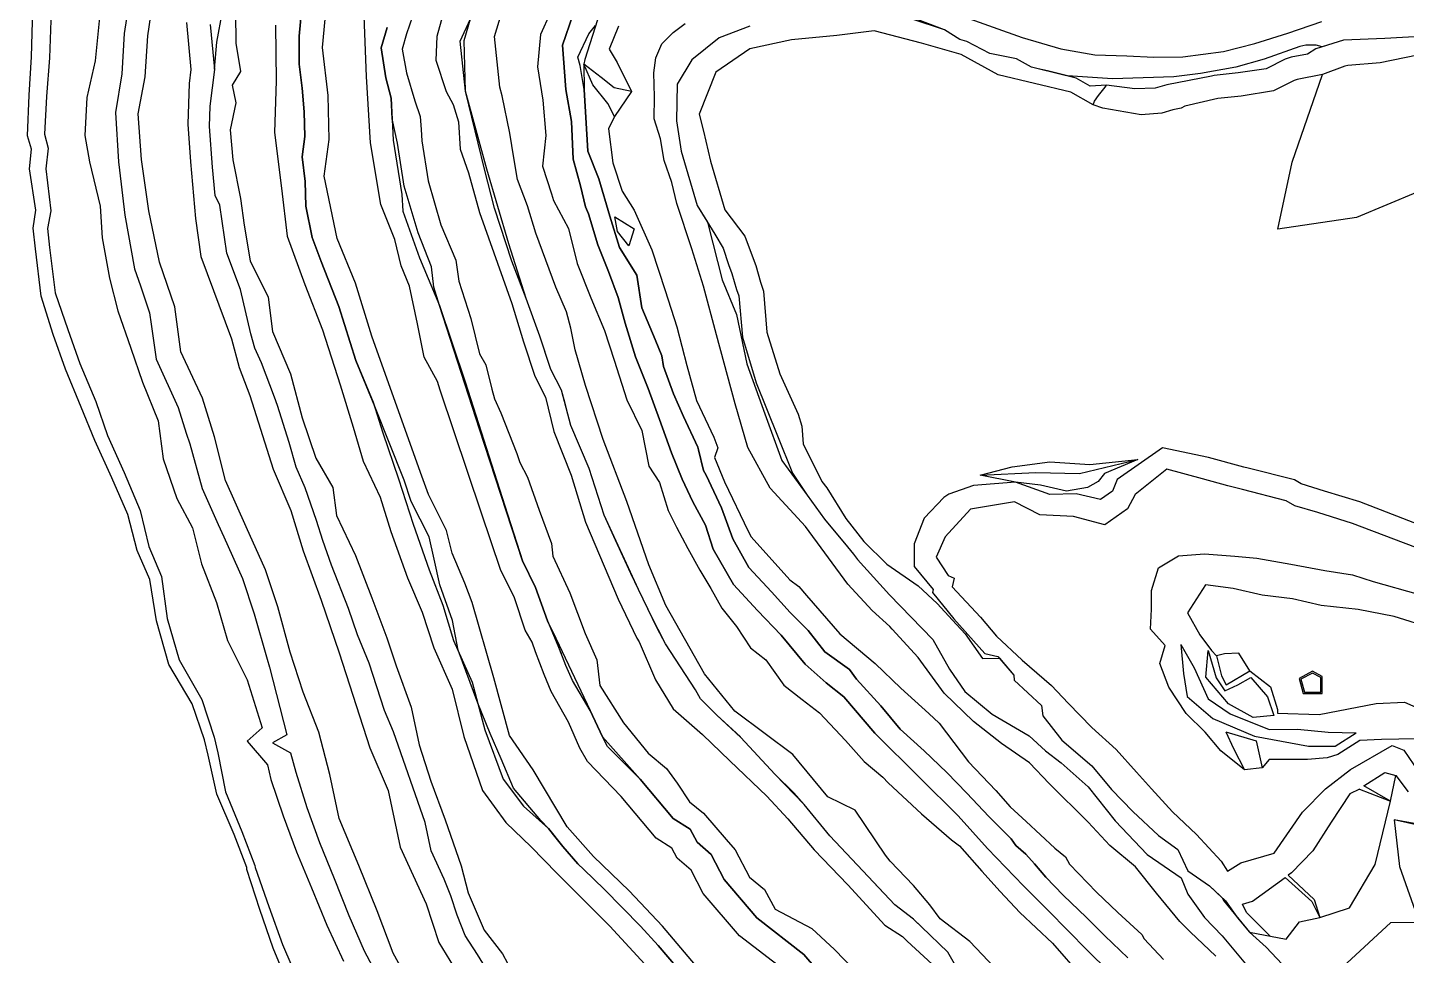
# Model space of a CAD drawing. Extents: x 102606 to 105048, y 81391 to 83586.
# Drawn here: x 102645 to 102993.6, y 83143.4 to 83378 of the extents above; entities that cross this region are included whole.
import ezdxf

# ---------------------------------------------------------------- set-up
doc = ezdxf.new("R2010")
doc.units = 0

msp = doc.modelspace()

# ---------------------------------------------------------------- linework, layer by layer
at = {"layer": 'BLG$380$FAKT', "color": 6}
for points in [[(102996.075525, 83198.117197, 0), (102987.345576, 83197.982337, 0), (102981.816912, 83197.75055, 0), (102976.253243, 83194.134673, 0), (102973.584, 83193.36, 0), (102968.579, 83192.896, 0), (102958.939, 83192.92, 0), (102957.14, 83190.817, 0), (102952.661, 83190.264, 0), (102946.691, 83195.099, 0), (102942.718, 83199.852, 0), (102937.982, 83204.555, 0), (102933.596, 83211.236, 0), (102931.262, 83217.194, 0), (102932.649, 83221.772, 0), (102928.898, 83225.891, 0), (102929.184, 83230.944, 0), (102929.174, 83235.618, 0), (102930.951, 83241.399, 0), (102935.984, 83244.433, 0), (102942.554, 83244.933, 0), (102950.217, 83244.353, 0), (102955.851, 83243.811, 0), (102964.418, 83242.281, 0), (102972.992, 83240.747, 0), (102979.98, 83239.6, 0), (102985.231, 83237.973, 0), (102996.571, 83234.76, 0)], [(103000.198361, 83226.03686, 0), (102990.493275, 83229.104606, 0), (102981.433575, 83230.872871, 0), (102972.0966, 83231.858862, 0), (102964.802184, 83233.573784, 0), (102957.186467, 83234.450337, 0), (102949.806755, 83236.123398, 0), (102942.836093, 83237.107504, 0), (102938.256457, 83230.02327, 0), (102941.442004, 83224.465578, 0), (102944.343752, 83220.496787, 0), (102945.652952, 83219.128229, 0), (102946.843533, 83214.032679, 0), (102948.056162, 83211.826814, 0), (102954.022, 83215.305, 0), (102959.295, 83211.307, 0), (102961.047, 83205.599, 0), (102961.02087, 83204.599341, 0), (102971.573842, 83204.323493, 0), (102985.953465, 83207.104321, 0), (102993.111111, 83207.389593, 0), (102998.837284, 83204.903426, 0)], [(102936.577142, 83222.021071, 0), (102937.264658, 83214.665432, 0), (102938.225927, 83208.874215, 0), (102944.712579, 83203.298718, 0), (102955.230611, 83198.817166, 0), (102968.837786, 83196.271275, 0), (102975.634487, 83196.251126, 0), (102980.931992, 83199.66029, 0)], [(102936.577142, 83222.021071, 0), (102939.933281, 83216.088499, 0), (102943.498475, 83208.246283, 0), (102949.057637, 83204.461907, 0), (102958.967661, 83200.48691, 0), (102966.08753, 83200.548706, 0), (102973.846881, 83199.806041, 0), (102980.931992, 83199.66029, 0)], [(102960.098, 83203.998, 0), (102954.905, 83203.55, 0), (102948.666, 83206.952, 0), (102942.927, 83213.774, 0), (102943.524, 83220.507, 0)], [(102943.524, 83220.507, 0), (102945.498, 83213.561, 0), (102947.701349, 83210.307678, 0), (102951, 83211.755, 0), (102954.281, 83213.619, 0), (102958.534, 83208.728, 0), (102960.098, 83203.998, 0)], [(102954.022, 83215.305, 0), (102951.279, 83219.847, 0), (102947.653, 83219.679, 0), (102945.652952, 83219.128229, 0)], [(102969.893353, 83215.215022, 0), (102966.491887, 83213.4162, 0), (102967.515783, 83209.578519, 0), (102972.36668, 83209.578519, 0), (102972.36668, 83213.928182, 0), (102969.893353, 83215.215022, 0)], [(102969.894867, 83214.763333, 0), (102966.960486, 83213.211523, 0), (102967.823054, 83209.978519, 0), (102971.96668, 83209.978519, 0), (102971.96668, 83213.685395, 0), (102969.894867, 83214.763333, 0)], [(102947.964, 83199.877, 0), (102949.877, 83195.662, 0), (102952.661, 83190.264, 0)], [(102947.964, 83199.877, 0), (102955.648686, 83197.612107, 0), (102957.14, 83190.817, 0)]]:
    msp.add_polyline3d(points, dxfattribs=at)
at = {"layer": 'BLG$390$FAKT', "color": 32}
for points in [[(102999.471092, 83251.283458, 0), (102981.862839, 83258.050524, 0), (102972.877283, 83260.800519, 0), (102967.049691, 83262.657182, 0), (102965.304979, 83263.608316, 0), (102953.579235, 83266.584521, 0), (102952.522348, 83266.822968, 0), (102943.598652, 83269.283338, 0), (102931.94513, 83271.737318, 0), (102920.516098, 83263.730899, 0), (102919.301022, 83260.790849, 0), (102916.303963, 83258.643021, 0), (102910.098409, 83260.126212, 0), (102903.443836, 83259.961544, 0), (102894.759544, 83263.045457, 0), (102884.2, 83262.244, 0), (102877.955, 83260.007, 0), (102876.682781, 83259.213805, 0), (102871.722403, 83253.923037, 0), (102869.180813, 83247.430041, 0), (102869.180813, 83241.713106, 0), (102873.965078, 83235.883661, 0), (102873.811376, 83235.17594, 0), (102879.195355, 83228.529218, 0), (102887.079284, 83219.739577, 0), (102890.356153, 83218.952964, 0), (102894.400416, 83214.223932, 0), (102894.470811, 83212.994735, 0), (102901.392092, 83206.549008, 0), (102901.744, 83203.919, 0), (102906.499, 83197.778, 0), (102914.08, 83191.315, 0), (102919.072, 83185.356, 0), (102924.427, 83179.772, 0), (102930.954, 83173.707, 0), (102935.837, 83170.109, 0), (102938.333, 83164.734, 0), (102943.853, 83160.949, 0), (102947.897, 83157.159, 0), (102950.963244, 83152.879427, 0), (102953.95, 83149.215, 0), (102963.229, 83147.492, 0), (102966.59, 83151.817, 0), (102971.742, 83152.944, 0), (102979.236522, 83155.38738, 0), (102985.69182, 83166.388195, 0), (102989.603705, 83182.373353, 0), (102990.923635, 83188.845334, 0), (102994.029747, 83184.761947, 0)], [(102998.416356, 83245.623348, 0), (102979.976768, 83252.602101, 0), (102971.20341, 83255.36135, 0), (102965.405168, 83257.106683, 0), (102963.19779, 83258.332598, 0), (102952.2113, 83261.173539, 0), (102948.47862, 83262.09568, 0), (102942.107433, 83263.904028, 0), (102933.073875, 83266.348671, 0), (102925.069599, 83259.91223, 0), (102923.111258, 83256.345831, 0), (102917.350321, 83252.303831, 0), (102909.436209, 83254.407887, 0), (102900.988643, 83254.756373, 0), (102894.586602, 83258.072968, 0), (102883.40434, 83256.199371, 0), (102876.99662, 83249.219533, 0), (102874.7253, 83244.077652, 0), (102877.783043, 83239.442313, 0), (102879.332675, 83238.773725, 0), (102878.78, 83236.577, 0), (102885.962, 83228.917, 0), (102889.989, 83224.069, 0), (102896.507, 83218.074, 0), (102903.915, 83211.666, 0), (102908.098, 83207.192, 0), (102914.126, 83201.016, 0), (102920.212, 83195.426, 0), (102925.429, 83189.744, 0), (102929.15, 83185.464, 0), (102934.523, 83179.658, 0), (102940.54, 83173.908, 0), (102946.788, 83167.227, 0), (102948.384626, 83164.68716, 0), (102951.767248, 83166.813586, 0), (102960.233973, 83169.185436, 0), (102967.363707, 83179.553136, 0), (102973.204527, 83185.486848, 0), (102979.460631, 83190.380283, 0), (102990.017148, 83196.430444, 0), (102992.98608, 83195.275445, 0), (102998.012072, 83187.84913, 0)], [(102989.603705, 83182.373353, 0), (102982.901678, 83186.243138, 0), (102988.197713, 83189.620605, 0), (102990.923635, 83188.845334, 0)], [(102981.775831, 83185.441687, 0), (102979.346, 83184.192, 0), (102974.635, 83177.032, 0), (102970.011, 83169.837, 0), (102964.569, 83164.233, 0), (102963.746555, 83163.6369, 0), (102970.3, 83157.475, 0), (102971.742, 83152.944, 0)], [(102981.775831, 83185.441687, 0), (102989.603705, 83182.373353, 0)], [(103007.954212, 83170.753745, 0), (103001.394584, 83175.186538, 0), (102990.526, 83177.665, 0)], [(103001.537752, 83175.636525, 0), (102990.526, 83177.665, 0), (102991.915, 83165.812, 0), (102996.827, 83151.794, 0)], [(102952.219143, 83156.286873, 0), (102954.682, 83157.067, 0), (102962.973405, 83163.076528, 0)], [(102962.973405, 83163.076528, 0), (102969.722697, 83157.016414, 0), (102971.742, 83152.944, 0)], [(102959.163912, 83148.246838, 0), (102953.229664, 83154.220878, 0), (102952.219143, 83156.286873, 0)]]:
    msp.add_polyline3d(points, dxfattribs=at)
at = {"layer": 'BLG$400$FAKT', "color": 40}
for points in [[(102997.085, 83375.813, 0), (102988.164, 83375.289, 0), (102977.687, 83374.833, 0), (102970.7, 83372.659, 0), (102968.596653, 83371.329249, 0), (102964.485738, 83370.538267, 0), (102962.960714, 83370.01358, 0), (102958.199624, 83367.622397, 0), (102951.095364, 83366.600389, 0), (102945.026887, 83365.885052, 0), (102944.328554, 83365.727581, 0), (102933.065685, 83363.526433, 0), (102930.07, 83362.73, 0), (102924.928815, 83362.523017, 0), (102917.833483, 83363.470128, 0), (102913.679523, 83363.260924, 0), (102910.165342, 83365.271735, 0), (102900.537431, 83367.642598, 0), (102898.862508, 83368.034549, 0), (102895.065911, 83370.119213, 0), (102888.312733, 83371.506033, 0), (102882.462918, 83374.548864, 0), (102880.731521, 83375.046067, 0), (102876.834757, 83377.445511, 0), (102868.410425, 83380.231518, 0)], [(102827.67, 83378.415, 0), (102819.905, 83375.484, 0), (102812.95, 83369.887, 0), (102809.249, 83363.744, 0), (102809.118, 83354.471, 0), (102810.24, 83346.8, 0), (102814.348, 83332.995, 0), (102818.746, 83325.815, 0), (102820.867225, 83322.276871, 0), (102822.245941, 83318.111233, 0), (102823.047419, 83315.820577, 0), (102824.279759, 83311.817392, 0), (102824.832174, 83310.176678, 0), (102825.791201, 83299.752248, 0), (102829.197916, 83288.198565, 0), (102834.609, 83274.765, 0), (102834.609, 83274.765, 0), (102838.382, 83265.37, 0), (102842.127, 83259.787, 0), (102846.554, 83253.721, 0), (102852.299258, 83246.718329, 0), (102853.807484, 83244.85184, 0), (102854.859631, 83243.462727, 0), (102862.975792, 83234.565122, 0), (102873.901218, 83223.294926, 0), (102878.124, 83215.789, 0), (102882.021, 83210.09, 0), (102888.919, 83204.373, 0), (102898.22, 83198.858, 0), (102902.356, 83195.08, 0), (102906.38, 83192.05, 0), (102913.212, 83185.997, 0), (102919.964, 83177.389, 0), (102928.069, 83168.867, 0), (102936.683464, 83163.005882, 0), (102938.348899, 83158.808836, 0), (102942.58088, 83152.935227, 0), (102947.07545, 83148.338576, 0), (102952.937627, 83141.257811, 0)], [(102996.336361, 83336.437378, 0), (102981.04, 83330, 0), (102961.118, 83327.033, 0), (102964.755, 83343.955, 0), (102972.409771, 83366.164205, 0), (102966.005614, 83364.899126, 0), (102965.23375, 83364.633445, 0), (102960.0246, 83362.000625, 0), (102951.852184, 83360.683339, 0), (102945.978667, 83360.125946, 0), (102937.612443, 83358.140966, 0), (102936.671368, 83357.632391, 0), (102934.551912, 83357.248454, 0), (102931.757496, 83356.427609, 0), (102926.58029, 83355.927539, 0), (102916.873955, 83357.674949, 0), (102914.408319, 83358.481198, 0), (102908.751081, 83361.722623, 0), (102899.644813, 83363.932641, 0), (102890.453375, 83366.124899, 0), (102881.101121, 83371.2065, 0), (102871.019382, 83374.062718, 0), (102859.052658, 83377.17449, 0), (102849.671244, 83375.994337, 0), (102838.166479, 83374.943243, 0), (102827.66716, 83372.69978, 0), (102819.053848, 83366.754773, 0), (102814.815532, 83356.160174, 0), (102815.950222, 83351.838708, 0), (102817.669621, 83344.276789, 0), (102821.340771, 83331.971757, 0), (102826.406706, 83325.290874, 0), (102828.223953, 83320.27863, 0), (102829.111899, 83317.829539, 0), (102830.368815, 83313.647436, 0), (102831.052955, 83311.371116, 0), (102831.96498, 83300.967421, 0), (102835.224326, 83290.477212, 0), (102839.822593, 83280.22839, 0), (102840.752432, 83277.261538, 0), (102841.128222, 83272.779663, 0), (102845.815087, 83263.224054, 0), (102847.129102, 83261.594151, 0), (102851.897393, 83253.870849, 0), (102856.483374, 83248.053065, 0), (102862.29152, 83242.334441, 0), (102870.228432, 83236.871591, 0), (102874.983572, 83232.385136, 0), (102878.850478, 83228.170571, 0), (102882.097766, 83224.682725, 0), (102886.463928, 83218.462963, 0), (102890.724299, 83218.54144, 0), (102894.400416, 83214.223932, 0), (102894.470811, 83212.994735, 0), (102901.392092, 83206.549008, 0), (102901.744, 83203.919, 0), (102906.499, 83197.778, 0), (102914.08, 83191.315, 0), (102919.072, 83185.356, 0), (102924.427, 83179.772, 0), (102930.954, 83173.707, 0), (102935.837, 83170.109, 0), (102938.333, 83164.734, 0), (102943.853, 83160.949, 0), (102947.13521, 83157.872942, 0), (102947.385897, 83157.268444, 0), (102953.95, 83149.215, 0), (102958.201758, 83145.418798, 0), (102963.593691, 83139.670879, 0)], [(103086.531624, 83349.042019, 0), (103077.651219, 83353.624169, 0), (103068.10451, 83356.982252, 0), (103056.964501, 83360.945427, 0), (103045.590638, 83364.218815, 0), (103037.537991, 83364.912711, 0), (103028.389509, 83367.584435, 0), (103020.831508, 83370.436687, 0), (103015.873945, 83370.351946, 0), (103006.455069, 83371.330292, 0), (102996.405214, 83371.052858, 0), (102987.03291, 83369.139122, 0), (102978.802835, 83368.422698, 0), (102978.021955, 83368.247579, 0), (102972.409771, 83366.164205, 0)], [(102914.408319, 83358.481198, 0), (102914.733, 83359.397, 0), (102915.82, 83360.825, 0), (102917.471, 83362.954, 0), (102917.833483, 83363.470128, 0)], [(102885.876497, 83264.81076, 0), (102899.900531, 83265.509254, 0), (102910.991076, 83265.236402, 0), (102925.755812, 83268.823863, 0)], [(102885.876497, 83264.81076, 0), (102893.995446, 83266.910027, 0), (102903.438565, 83268.215721, 0), (102913.580519, 83267.501274, 0), (102925.755812, 83268.823863, 0), (102917.277167, 83265.244264, 0), (102915.716233, 83263.261912, 0), (102913.023755, 83261.746116, 0), (102907.677036, 83260.807994, 0), (102901.098239, 83262.298071, 0), (102894.759544, 83263.045457, 0), (102885.876497, 83264.81076, 0)], [(102978.533299, 83141.425549, 0), (102989.728879, 83151.706196, 0), (102996.827, 83151.794, 0)]]:
    msp.add_polyline3d(points, dxfattribs=at)
at = {"layer": 'BLG$410$FAKT', "color": 3}
for points in [[(102945.476, 83143.127, 0), (102938.921, 83149.306, 0), (102936.334, 83151.926, 0), (102930.417, 83159.106, 0), (102925.13, 83165.765, 0), (102918.623, 83171.126, 0), (102913.198, 83177.086, 0), (102903.319382, 83186.835423, 0), (102898.305, 83192.054, 0), (102891.254, 83196.981, 0), (102884.213, 83202.504, 0), (102876.797, 83209.673, 0), (102870.154, 83218.693, 0), (102863.6, 83225.851, 0), (102863.058, 83226.585, 0), (102863.058, 83226.585, 0), (102858.555, 83230.625, 0), (102852.437, 83237.223, 0), (102841.702, 83251.87, 0), (102832.778, 83261.51, 0), (102827.098, 83271.833, 0), (102823.917, 83282.91, 0), (102819.216, 83300.356, 0), (102815.923296, 83312.651932, 0), (102813.002918, 83322.112936, 0), (102809.166, 83333.519, 0), (102807.918, 83338.832, 0), (102806.01, 83344.45, 0), (102805.091, 83349.928, 0), (102803.487, 83354.986, 0), (102803.494, 83360.544, 0), (102803.377, 83366.623, 0), (102803.844, 83370.391, 0), (102805.424, 83373.907, 0), (102808.222, 83376.824, 0), (102811.329, 83379.109, 0)], [(102997.085, 83375.813, 0), (102988.164, 83375.289, 0), (102977.687, 83374.833, 0), (102972.360219, 83373.175576, 0), (102970.823649, 83373.580587, 0), (102968.236702, 83373.580587, 0), (102966.718555, 83373.234317, 0), (102957.695974, 83370.045002, 0), (102950.485786, 83368.012685, 0), (102941.576898, 83366.420795, 0), (102934.85706, 83365.593746, 0), (102919.283669, 83365.043214, 0), (102907.974226, 83365.802642, 0), (102902.888832, 83367.063568, 0), (102900.537431, 83367.642598, 0), (102898.862508, 83368.034549, 0), (102895.065911, 83370.119213, 0), (102888.312733, 83371.506033, 0), (102882.462918, 83374.548864, 0), (102880.731521, 83375.046067, 0), (102876.834757, 83377.445511, 0), (102866.666505, 83381.323473, 0)], [(102880.678, 83381.215, 0), (102896.446, 83375.511, 0), (102906.223, 83372.696, 0), (102914.817, 83371.175, 0), (102922.95, 83370.915, 0), (102929.785, 83370.559, 0), (102937.14, 83370.66, 0), (102947.387, 83371.962, 0), (102955.316, 83374.045, 0), (102963.685, 83376.589, 0), (102972.268, 83379.584, 0)], [(102827.67, 83378.415, 0), (102819.905, 83375.484, 0), (102812.95, 83369.887, 0), (102809.249, 83363.744, 0), (102809.118, 83354.471, 0), (102810.24, 83346.8, 0), (102810.24, 83346.8, 0), (102814.348, 83332.995, 0), (102816.892221, 83328.841405, 0), (102818.29238, 83323.476323, 0), (102820.645351, 83314.232288, 0), (102824.302695, 83305.500899, 0), (102826.882323, 83292.95377, 0), (102831.397948, 83280.371647, 0), (102835.753166, 83268.512591, 0), (102842.127, 83259.787, 0), (102846.554, 83253.721, 0), (102852.299258, 83246.718329, 0), (102853.807484, 83244.85184, 0), (102854.859631, 83243.462727, 0), (102862.975792, 83234.565122, 0), (102873.901218, 83223.294926, 0), (102878.124, 83215.789, 0), (102882.021, 83210.09, 0), (102888.919, 83204.373, 0), (102898.22, 83198.858, 0), (102902.356, 83195.08, 0), (102906.38, 83192.05, 0), (102913.212, 83185.997, 0), (102919.964, 83177.389, 0), (102928.069, 83168.867, 0), (102936.683464, 83163.005882, 0), (102938.348899, 83158.808836, 0), (102942.58088, 83152.935227, 0), (102947.07545, 83148.338576, 0), (102952.937627, 83141.257811, 0)]]:
    msp.add_polyline3d(points, dxfattribs=at)
at = {"layer": 'BLG$420$FAKT', "color": 5}
for points in [[(102789.11, 83380.03, 0), (102785.957, 83369.949, 0), (102785.64, 83368.79, 0), (102785.77, 83362.34, 0), (102786.72, 83346.74, 0), (102789.5, 83339.76, 0), (102792.28, 83330.3, 0), (102794.72, 83322.41, 0), (102799.1, 83315.43, 0), (102800.32, 83307.19, 0), (102803.69, 83299.11, 0), (102805.39, 83295.04, 0), (102805.8, 83292.32, 0), (102808.36, 83285.43, 0), (102810.86, 83279.7, 0), (102814.48, 83271.87, 0), (102814.7, 83271.21, 0), (102815.95, 83266.03, 0), (102816.63, 83264.82, 0), (102820.49, 83256.59, 0), (102823.35, 83248.74, 0), (102827.42, 83241.45, 0), (102833.09, 83235.3, 0), (102837.87, 83230.09, 0), (102842.42, 83225.5, 0), (102846.57, 83220.13, 0), (102852.84, 83215.67, 0), (102854.58, 83213.22, 0), (102860.76, 83206.46, 0), (102865.68, 83200.59, 0), (102871.69, 83195.13, 0), (102877.42, 83189.61, 0), (102882.48, 83184.39, 0), (102888.08, 83178.46, 0), (102893.7, 83172.82, 0), (102894.85, 83171.14, 0), (102897.43, 83168.93, 0), (102899.596575, 83166.526044, 0), (102902.46, 83163.17, 0), (102906.87, 83158.56, 0), (102912.72, 83152.91, 0), (102917.39, 83148.28, 0), (102923.18, 83142.72, 0)], [(102794.422082, 83378.380017, 0), (102792.046624, 83372.552527, 0), (102794.071807, 83369.215702, 0), (102797.761, 83361.854, 0), (102793.41928, 83355.572302, 0), (102791.901332, 83352.427033, 0), (102792.9974, 83343.848214, 0), (102795.326619, 83336.620782, 0), (102798.42956, 83331.886306, 0), (102802.892, 83321.859, 0), (102806.204, 83311.528, 0), (102809.178, 83302.331, 0), (102811.676, 83292.597, 0), (102814.117, 83283.73, 0), (102818.524, 83274.398, 0), (102819.525, 83271.766, 0), (102818.681, 83269.263, 0), (102821.224, 83263.142, 0), (102827.236, 83250.636, 0), (102827.939, 83249.202, 0), (102837.724, 83238.392, 0), (102840.049089, 83236.638998, 0), (102841.977274, 83234.401757, 0), (102850.367014, 83224.662058, 0), (102859.300532, 83217.181466, 0), (102865.777173, 83210.925734, 0), (102872.863145, 83204.571411, 0), (102875.531603, 83202.102375, 0), (102882.901721, 83192.355122, 0), (102889.807848, 83185.065881, 0), (102893.458189, 83180.977896, 0), (102897.535212, 83177.234642, 0), (102904.712471, 83170.519783, 0), (102907.42453, 83168.308104, 0), (102908.422023, 83166.456944, 0), (102915.310639, 83159.337705, 0), (102920.646005, 83154.203674, 0), (102926.762533, 83148.65869, 0), (102927.322252, 83147.55597, 0), (102932.229762, 83142.327135, 0)], [(102793.41928, 83355.572302, 0), (102791.704, 83358.843, 0), (102787.964, 83363.518, 0), (102785.64, 83368.79, 0)], [(102797.761, 83361.854, 0), (102793.363, 83362.819, 0), (102790.043, 83365.371, 0), (102785.64, 83368.79, 0)], [(102793.48, 83330.2, 0), (102798.38, 83327.16, 0), (102797.05, 83322.83, 0)], [(102797.05, 83322.83, 0), (102794.19, 83326.47, 0), (102793.48, 83330.2, 0)]]:
    msp.add_polyline3d(points, dxfattribs=at)
at = {"layer": 'BLG$430$FAKT', "color": 6}
for points in [[(102918.435, 83139.33, 0), (102912.999, 83144.617, 0), (102908.054, 83149.652, 0), (102903.097, 83154.732, 0), (102896.86, 83160.992, 0), (102887.748, 83170.428, 0), (102880.323, 83178.647, 0), (102870.584, 83188.28, 0), (102859.211, 83199.594, 0), (102851.418, 83208.797, 0), (102846.927, 83212.305, 0), (102841.585, 83217.007, 0), (102835.582, 83224.35, 0), (102829.569, 83230.567, 0), (102823.505, 83237.2, 0), (102818.369, 83246.115, 0), (102816.442, 83252.175, 0), (102813.217, 83258.069, 0), (102810.555, 83263.845, 0), (102807.843, 83270.495, 0), (102804.831, 83278.905, 0), (102801.921, 83286.734, 0), (102798.742, 83294.794, 0), (102796.132, 83303.307, 0), (102794.362, 83309.807, 0), (102791.926, 83316.348, 0), (102789.242, 83323.05, 0), (102786.826, 83330.896, 0), (102786.074, 83332.731, 0), (102784.83, 83338.03, 0), (102782.954, 83344.779, 0), (102782.545, 83354.324, 0), (102781.16, 83362.408, 0), (102780.237, 83373.622, 0), (102782.901, 83381.217, 0)], [(102923.18, 83142.72, 0), (102917.39, 83148.28, 0), (102912.72, 83152.91, 0), (102906.87, 83158.56, 0), (102902.46, 83163.17, 0), (102899.596575, 83166.526044, 0), (102897.43, 83168.93, 0), (102894.85, 83171.14, 0), (102893.7, 83172.82, 0), (102888.08, 83178.46, 0), (102882.48, 83184.39, 0), (102877.42, 83189.61, 0), (102871.69, 83195.13, 0), (102865.68, 83200.59, 0), (102860.76, 83206.46, 0), (102854.58, 83213.22, 0), (102852.84, 83215.67, 0), (102846.57, 83220.13, 0), (102842.42, 83225.5, 0), (102837.87, 83230.09, 0), (102833.09, 83235.3, 0), (102827.42, 83241.45, 0), (102823.35, 83248.74, 0), (102820.49, 83256.59, 0), (102816.63, 83264.82, 0), (102815.95, 83266.03, 0), (102814.7, 83271.21, 0), (102814.48, 83271.87, 0), (102810.86, 83279.7, 0), (102808.36, 83285.43, 0), (102805.8, 83292.32, 0), (102805.39, 83295.04, 0), (102803.69, 83299.11, 0), (102800.32, 83307.19, 0), (102799.1, 83315.43, 0), (102794.72, 83322.41, 0), (102792.28, 83330.3, 0), (102789.5, 83339.76, 0), (102786.72, 83346.74, 0), (102785.77, 83362.34, 0), (102784.778787, 83368.469261, 0), (102784.191103, 83370.555, 0), (102786.905812, 83376.491647, 0), (102788.644035, 83378.540182, 0)]]:
    msp.add_polyline3d(points, dxfattribs=at)
at = {"layer": 'BLG$440$FAKT', "color": 32}
for points in [[(102777.2, 83381.67, 0), (102774.73, 83376.25, 0), (102773.93, 83368.11, 0), (102775.29, 83359.65, 0), (102776.073483, 83350.755328, 0), (102775.247453, 83342.9737, 0), (102777.474759, 83335.95103, 0), (102777.982756, 83334.284799, 0), (102781.786045, 83327.252549, 0), (102783.964859, 83318.405891, 0), (102787.415013, 83309.652493, 0), (102790.919851, 83301.379139, 0), (102793.3214, 83293.907546, 0), (102796.58174, 83283.852791, 0), (102800.339499, 83276.117506, 0), (102802.069658, 83267.099045, 0), (102804.826, 83263.008, 0), (102806.964, 83255.888, 0), (102809.084, 83251.642, 0), (102811.953, 83246.273, 0), (102814.954, 83240.827, 0), (102817.789, 83236.146, 0), (102820.526, 83231.219, 0), (102824.227, 83226.546, 0), (102827.83, 83221.117, 0), (102831.647, 83218.096, 0), (102836.269, 83211.704, 0), (102840.834423, 83208.050187, 0), (102845.227, 83204.719, 0), (102851.791, 83197.732, 0), (102856.55, 83192.375, 0), (102861.28325, 83188.456981, 0), (102862.649262, 83187.047386, 0), (102871.068096, 83179.200647, 0), (102878.644223, 83172.618436, 0), (102880.677425, 83171.068538, 0), (102886.28, 83164.64, 0), (102890.95, 83159.51, 0), (102895.89, 83154.23, 0), (102904.17, 83146.49, 0), (102911.63, 83137.88, 0)], [(102782.901, 83381.217, 0), (102780.237, 83373.622, 0), (102781.16, 83362.408, 0), (102782.545, 83354.324, 0), (102782.954, 83344.779, 0), (102784.83, 83338.03, 0), (102786.074, 83332.731, 0), (102786.826, 83330.896, 0), (102789.242, 83323.05, 0), (102791.926, 83316.348, 0), (102794.362, 83309.807, 0), (102796.132, 83303.307, 0), (102798.742, 83294.794, 0), (102801.921, 83286.734, 0), (102804.831, 83278.905, 0), (102807.843, 83270.495, 0), (102810.555, 83263.845, 0), (102813.217, 83258.069, 0), (102816.442, 83252.175, 0), (102818.369, 83246.115, 0), (102823.505, 83237.2, 0), (102829.569, 83230.567, 0), (102835.582, 83224.35, 0), (102841.585, 83217.007, 0), (102846.927, 83212.305, 0), (102851.418, 83208.797, 0), (102859.211, 83199.594, 0), (102870.584, 83188.28, 0), (102880.323, 83178.647, 0), (102887.748, 83170.428, 0), (102896.86, 83160.992, 0), (102903.097, 83154.732, 0), (102908.054, 83149.652, 0), (102912.999, 83144.617, 0), (102918.435, 83139.33, 0)]]:
    msp.add_polyline3d(points, dxfattribs=at)
at = {"layer": 'BLG$450$FAKT', "color": 40}
for points in [[(102889.495757, 83140.286217, 0), (102883.280525, 83146.838144, 0), (102875.759092, 83152.607651, 0), (102873.129356, 83156.148499, 0), (102869.011009, 83161.000241, 0), (102863.088708, 83167.234085, 0), (102861.901996, 83168.717475, 0), (102854.231706, 83180.059113, 0), (102847.39, 83183.48, 0), (102838.539251, 83194.196658, 0), (102831.545978, 83199.428267, 0), (102823.846378, 83205.122602, 0), (102816.215087, 83214.570811, 0), (102806.395244, 83231.894505, 0), (102802.10366, 83242.16057, 0), (102796.566469, 83258.144857, 0), (102790.573819, 83273.8213, 0), (102786.060877, 83287.497338, 0), (102783.5, 83296.54, 0), (102782.38, 83302.04, 0), (102781.29, 83306.13, 0), (102778.59, 83312.34, 0), (102773.57, 83326.02, 0), (102771.45, 83332.98, 0), (102768.89, 83339.61, 0), (102767.94, 83345.12, 0), (102766.95, 83351.31, 0), (102765.06, 83360.74, 0), (102764.421994, 83362.972707, 0), (102763.111417, 83375.747434, 0), (102766.307807, 83386.434033, 0)], [(102880.80936, 83138.719305, 0), (102877.664562, 83144.184217, 0), (102870.994103, 83150.585482, 0), (102869.43706, 83152.126544, 0), (102869.010414, 83152.548812, 0), (102864.2643, 83156.116959, 0), (102860.165388, 83160.508731, 0), (102856.195747, 83164.761996, 0), (102847.89593, 83173.621249, 0), (102841.391525, 83181.55428, 0), (102838.76, 83184.47, 0), (102833.94, 83189.21, 0), (102825.4, 83198.49, 0), (102825.273979, 83198.606678, 0), (102819.33, 83204.11, 0), (102815.13, 83208.24, 0), (102813.895232, 83210.536249, 0), (102806.284469, 83222.124345, 0), (102802.50097, 83229.622291, 0), (102801.898559, 83230.816118, 0), (102799.44835, 83235.879181, 0), (102797.565102, 83239.974203, 0), (102793.70773, 83248.361854, 0), (102790.774121, 83254.74083, 0), (102786.97828, 83266.500808, 0), (102782.394363, 83277.357774, 0), (102780.925273, 83282.970703, 0), (102780.924922, 83282.972047, 0), (102780.040725, 83286.350284, 0), (102777.349664, 83291.554246, 0), (102777.0181, 83292.536183, 0), (102777.017547, 83292.53782, 0), (102774.515553, 83299.947538, 0), (102771.07, 83309.51, 0), (102766.67, 83323.3, 0), (102761.15, 83342.23, 0), (102755.77, 83361.96, 0), (102755.45, 83374.78, 0), (102756.98, 83380.21, 0)]]:
    msp.add_polyline3d(points, dxfattribs=at)
at = {"layer": 'BLG$460$FAKT', "color": 3}
for points in [[(102750.436, 83382.788, 0), (102748.516, 83375.801, 0), (102748.224, 83369.82, 0), (102750.863, 83361.894, 0), (102752.658494, 83358.588698, 0), (102753.962, 83354.193, 0), (102754.447, 83347.255, 0), (102756.480513, 83341.317895, 0), (102759.32348, 83331.266834, 0), (102767.482277, 83308.223918, 0), (102770.390433, 83298.559956, 0), (102773.304848, 83289.837229, 0), (102775.961829, 83284.533498, 0), (102778.121442, 83275.904936, 0), (102782.503593, 83264.837629, 0), (102786.098806, 83252.917094, 0), (102794.355971, 83233.468216, 0), (102799.0869, 83223.594404, 0), (102799.646903, 83222.660712, 0), (102803.77, 83213.09, 0), (102808.24, 83205.71, 0), (102815.698461, 83199.244544, 0), (102822.552579, 83192.613369, 0), (102831.969847, 83183.665679, 0), (102837.234356, 83177.938229, 0), (102843.869696, 83170.091488, 0), (102852.411863, 83161.223751, 0), (102861.805657, 83151.033548, 0), (102866.253674, 83148.120735, 0), (102867.439913, 83146.938577, 0), (102873.746482, 83141.117668, 0)], [(102880.80936, 83138.719305, 0), (102877.664562, 83144.184217, 0), (102870.994103, 83150.585482, 0), (102869.010414, 83152.548812, 0), (102864.2643, 83156.116959, 0), (102856.195747, 83164.761996, 0), (102847.89593, 83173.621249, 0), (102841.391525, 83181.55428, 0), (102833.94, 83189.21, 0), (102825.4, 83198.49, 0), (102819.33, 83204.11, 0), (102815.13, 83208.24, 0), (102813.895232, 83210.536249, 0), (102806.284469, 83222.124345, 0), (102804.189009, 83226.162352, 0), (102799.44835, 83235.879181, 0), (102790.774121, 83254.74083, 0), (102786.97828, 83266.500808, 0), (102782.394363, 83277.357774, 0), (102780.040725, 83286.350284, 0), (102777.349664, 83291.554246, 0), (102774.515553, 83299.947538, 0), (102771.07, 83309.51, 0), (102767.431757, 83318.917077, 0), (102763.059122, 83332.35417, 0), (102760.527956, 83342.189759, 0), (102755.77, 83361.96, 0), (102754.391885, 83374.636021, 0), (102756.98, 83380.21, 0)]]:
    msp.add_polyline3d(points, dxfattribs=at)
at = {"layer": 'BLG$470$FAKT', "color": 5}
for points in [[(102743.1008, 83383.061123, 0), (102740.850276, 83376.487041, 0), (102739.707812, 83372.597961, 0), (102740.80425, 83366.593827, 0), (102742.918087, 83359.504752, 0), (102744.281569, 83355.573272, 0), (102744.508467, 83352.271308, 0), (102744.673539, 83349.427548, 0), (102746.350582, 83339.258538, 0), (102749.548858, 83328.142121, 0), (102753.334438, 83319.222275, 0), (102754.094902, 83313.868675, 0), (102757.096259, 83304.486122, 0), (102759.332669, 83295.550422, 0), (102760.864683, 83292.73925, 0), (102762.421971, 83286.576752, 0), (102763.046718, 83284.104507, 0), (102764.711186, 83280.610139, 0), (102768.693794, 83270.275379, 0), (102769.527417, 83268.012556, 0), (102771.462888, 83264.359114, 0), (102774.347617, 83255.95447, 0), (102777.491321, 83247.520931, 0), (102777.854378, 83244.313773, 0), (102782.117897, 83235.066181, 0), (102786.000765, 83224.787815, 0), (102788.927863, 83218.138908, 0), (102789.686714, 83211.589667, 0), (102795.738583, 83202.216375, 0), (102801.972117, 83194.486831, 0), (102806.536236, 83190.608833, 0), (102809.240682, 83186.88228, 0), (102812.394941, 83182.2086, 0), (102815.933833, 83179.323359, 0), (102821.611728, 83172.696957, 0), (102823.965875, 83170.050652, 0), (102827.571303, 83163.11744, 0), (102831.37757, 83160.044951, 0), (102834.013495, 83155.036803, 0), (102843.330282, 83150.206046, 0), (102849.000839, 83144.846599, 0), (102854.174877, 83139.54735, 0)], [(102850.627085, 83132.687843, 0), (102841.324434, 83143.62658, 0), (102829.380656, 83152.849057, 0), (102821.109979, 83162.578158, 0), (102817.852482, 83168.867836, 0), (102814.333967, 83171.961126, 0), (102812.575231, 83175.276536, 0), (102808.224843, 83177.9687, 0), (102799.889034, 83187.93078, 0), (102791.681048, 83196.222555, 0), (102790.380025, 83198.620817, 0), (102787.269165, 83205.291621, 0), (102782.769934, 83212.870245, 0), (102781.098146, 83216.697541, 0), (102777.790794, 83225.213201, 0), (102776.488062, 83227.985556, 0), (102773.461906, 83236.446347, 0), (102770.135405, 83243.196065, 0), (102759.316479, 83276.463781, 0), (102749.155851, 83307.707257, 0), (102747.744753, 83312.387123, 0), (102747.130502, 83317.497049, 0), (102743.746888, 83326.084841, 0), (102740.280742, 83337.889768, 0), (102738.55551, 83348.817752, 0), (102737.212967, 83354.971574, 0), (102736.96429, 83360.221727, 0), (102735.590681, 83365.34444, 0), (102734.445455, 83372.874754, 0), (102735.955604, 83378.042945, 0)]]:
    msp.add_polyline3d(points, dxfattribs=at)
at = {"layer": 'BLG$480$FAKT', "color": 6}
for points in [[(102837.01528, 83139.109018, 0), (102825.029302, 83148.288144, 0), (102815.80238, 83159.0151, 0), (102812.778447, 83164.899288, 0), (102809.288389, 83167.974613, 0), (102807.917124, 83170.456939, 0), (102803.952699, 83173.039372, 0), (102795.076298, 83183.549217, 0), (102786.570428, 83192.427889, 0), (102784.659615, 83195.738701, 0), (102781.784114, 83202.393684, 0), (102777.371766, 83210.102361, 0), (102775.612384, 83214.423764, 0), (102773.425644, 83220.154482, 0), (102772.579742, 83222.606586, 0), (102770.836499, 83225.6533, 0), (102768.152509, 83233.829688, 0), (102764.597891, 83240.963439, 0), (102759.828831, 83255.189483, 0), (102749.344925, 83286.355859, 0), (102748.683922, 83288.493157, 0), (102745.34, 83294.67, 0), (102743.59, 83303.14, 0), (102741.585473, 83312.638374, 0), (102739.48, 83317.78, 0), (102737.91, 83324.4, 0), (102734.309053, 83333.306689, 0), (102731.710746, 83348.912901, 0), (102730.719938, 83365.651713, 0), (102730.113535, 83380.940018, 0)], [(102735.955604, 83378.042945, 0), (102734.445455, 83372.874754, 0), (102735.590681, 83365.34444, 0), (102736.96429, 83360.221727, 0), (102737.249661, 83354.80338, 0), (102737.50372, 83349.564237, 0), (102739.675507, 83335.844966, 0), (102739.92956, 83331.61075, 0), (102744.108504, 83319.757415, 0), (102749.155851, 83307.707257, 0), (102755.682438, 83288.442306, 0), (102765.713316, 83257.068089, 0), (102770.135405, 83243.196065, 0), (102773.461906, 83236.446347, 0), (102776.488062, 83227.985556, 0), (102779.939532, 83219.680701, 0), (102777.790794, 83225.213201, 0), (102787.269165, 83205.291621, 0), (102790.380025, 83198.620817, 0), (102799.889034, 83187.93078, 0), (102808.224843, 83177.9687, 0), (102812.575231, 83175.276536, 0), (102814.333967, 83171.961126, 0), (102817.852482, 83168.867836, 0), (102821.109979, 83162.578158, 0), (102829.380656, 83152.849057, 0), (102841.324434, 83143.62658, 0), (102850.627085, 83132.687843, 0)]]:
    msp.add_polyline3d(points, dxfattribs=at)
at = {"layer": 'BLG$490$FAKT', "color": 32}
for points in [[(102813.907801, 83140.931019, 0), (102805.542497, 83150.780169, 0), (102797.149313, 83159.706567, 0), (102788.085489, 83168.368893, 0), (102781.421456, 83175.914037, 0), (102772.88193, 83190.266301, 0), (102766.85324, 83198.986537, 0), (102762.897197, 83213.556043, 0), (102757.42828, 83232.621579, 0), (102755.543849, 83237.536364, 0), (102752.357382, 83245.093858, 0), (102750.910064, 83250.814211, 0), (102746.371495, 83259.971323, 0), (102744.381598, 83265.536385, 0), (102732.088403, 83299.9877, 0), (102727.914338, 83313.418187, 0), (102723.335449, 83324.705335, 0), (102720.012952, 83340.433838, 0), (102721.255148, 83349.766519, 0), (102721.063123, 83360.86356, 0), (102719.592718, 83373.032429, 0), (102720.79913, 83385.646844, 0)], [(102809.357114, 83140.12095, 0), (102804.504266, 83145.853463, 0), (102799.970757, 83150.76337, 0), (102790.806788, 83160.111715, 0), (102785.631357, 83165.048725, 0), (102784.127383, 83166.551719, 0), (102780.33987, 83170.898198, 0), (102778.308208, 83173.445904, 0), (102776.717967, 83175.438352, 0), (102774.81, 83177.52, 0), (102767.86, 83185.67, 0), (102764.75, 83193.05, 0), (102761.96, 83199.46, 0), (102758.84, 83207.2, 0), (102753.858196, 83220.603918, 0), (102752.463202, 83228.047881, 0), (102749.295152, 83237.074638, 0), (102747.864385, 83243.587892, 0), (102746.537191, 83249.198237, 0), (102742.05491, 83258.13726, 0), (102740.240767, 83263.588145, 0), (102732.849253, 83282.23364, 0), (102728.070005, 83293.850078, 0), (102723.762999, 83307.490279, 0), (102719.239608, 83318.900619, 0), (102717.022738, 83324.98162, 0), (102715.361157, 83332.847445, 0), (102715.223244, 83339.079857, 0), (102714.424132, 83345.335639, 0), (102715.114596, 83350.523134, 0), (102715.00786, 83356.691334, 0), (102714.467881, 83362.706411, 0), (102713.732531, 83368.792063, 0), (102713.667544, 83375.840653, 0), (102714.270871, 83382.149122, 0)]]:
    msp.add_polyline3d(points, dxfattribs=at)
at = {"layer": 'BLG$500$FAKT', "color": 40}
for points in [[(102714.270871, 83382.149122, 0), (102713.667544, 83375.840653, 0), (102713.732531, 83368.792063, 0), (102714.467881, 83362.706411, 0), (102715.00786, 83356.691334, 0), (102715.114596, 83350.523134, 0), (102714.424132, 83345.335639, 0), (102715.223244, 83339.079857, 0), (102715.361157, 83332.847445, 0), (102717.022738, 83324.98162, 0), (102719.239608, 83318.900619, 0), (102723.762999, 83307.490279, 0), (102728.070005, 83293.850078, 0), (102732.42483, 83283.265242, 0), (102734.870107, 83275.553228, 0), (102738.841455, 83263.940383, 0), (102742.504441, 83252.450259, 0), (102746.574361, 83240.883647, 0), (102750.010115, 83231.946715, 0), (102752.702871, 83223.031373, 0), (102757.41527, 83212.460854, 0), (102760.677972, 83200.42158, 0), (102765.246258, 83187.908449, 0), (102770.423348, 83181.067686, 0), (102776.717967, 83175.438352, 0), (102780.33987, 83170.898198, 0), (102784.127383, 83166.551719, 0), (102785.631357, 83165.048725, 0), (102790.806788, 83160.111715, 0), (102799.970757, 83150.76337, 0), (102804.504266, 83145.853463, 0), (102809.357114, 83140.12095, 0)], [(102707.74, 83378.65, 0), (102707.87, 83364.55, 0), (102707.43, 83351.47, 0), (102709.21, 83337.38, 0), (102710.707501, 83325.258016, 0), (102715.142128, 83313.093581, 0), (102719.61, 83301.56, 0), (102724.05, 83287.71, 0), (102727.32, 83276.95, 0), (102729.91, 83268.33, 0), (102734.15, 83259.3, 0), (102736.885504, 83250.566518, 0), (102741.112175, 83238.873179, 0), (102744.784028, 83230.155633, 0), (102747.742828, 83221.185083, 0), (102752.368001, 83210.664058, 0), (102755.318749, 83198.72054, 0), (102760.058681, 83185.081585, 0), (102765.960584, 83176.955915, 0), (102772.348984, 83170.859327, 0), (102778.883486, 83164.144237, 0), (102782.38, 83160.65, 0), (102792.22, 83150.74, 0), (102803.06, 83139, 0)]]:
    msp.add_polyline3d(points, dxfattribs=at)
at = {"layer": 'BLG$510$FAKT', "color": 3}
for points in [[(102692.336553, 83367.504104, 0), (102692.8675, 83374.333605, 0), (102695.74086, 83389.979371, 0)], [(102697.621766, 83381.759432, 0), (102697.712381, 83374.082158, 0), (102698.835524, 83366.929311, 0), (102696.742587, 83363.453215, 0), (102697.674339, 83359.029788, 0), (102696.233375, 83352.134871, 0), (102696.893177, 83344.606036, 0), (102698.891662, 83334.80122, 0), (102699.781294, 83328.02886, 0), (102701.28996, 83319.058108, 0), (102705.903922, 83309.824204, 0), (102706.976139, 83301.143019, 0), (102711.522464, 83290.449524, 0), (102714.424923, 83279.330397, 0), (102717.939952, 83269.093093, 0), (102722.235558, 83261.690193, 0), (102723.139487, 83254.623298, 0), (102727.931306, 83244.540448, 0), (102732.081477, 83233.821989, 0), (102735.854325, 83223.66601, 0), (102738.259583, 83216.568102, 0), (102741.990855, 83206.162497, 0), (102744.029045, 83196.586021, 0), (102746.957149, 83187.441008, 0), (102750.622634, 83177.659653, 0), (102754.6508, 83166.009263, 0), (102756.39054, 83159.170321, 0), (102760.510046, 83149.751216, 0), (102765.13974, 83143.726064, 0), (102768.868809, 83136.690893, 0)], [(102764.814609, 83133.729369, 0), (102758.780816, 83143.597395, 0), (102755.637329, 83148.380944, 0), (102753.677503, 83153.567924, 0), (102752.047829, 83158.43695, 0), (102750.339374, 83162.651499, 0), (102747.065029, 83169.825064, 0), (102745.570328, 83177.003628, 0), (102737.573446, 83199.897854, 0), (102735.248911, 83205.296774, 0), (102731.379685, 83217.284376, 0), (102728.468923, 83224.453936, 0), (102726.164384, 83231.142598, 0), (102721.907227, 83242.091005, 0), (102719.657677, 83248.299763, 0), (102718.09299, 83253.403742, 0), (102715.196135, 83261.612335, 0), (102712.97158, 83266.831291, 0), (102711.165995, 83273.098319, 0), (102708.196589, 83282.446449, 0), (102707.460845, 83284.545634, 0), (102704.213235, 83293.246359, 0), (102702.462525, 83296.981916, 0), (102701.48772, 83300.576197, 0), (102698.855259, 83311.781263, 0), (102695.439177, 83320.973347, 0), (102693.679215, 83333.090938, 0), (102692.452691, 83335.584159, 0), (102691.785067, 83342.752972, 0), (102691.036303, 83353.000363, 0), (102691.205626, 83358.124832, 0), (102692.379375, 83367.440835, 0)]]:
    msp.add_polyline3d(points, dxfattribs=at)
at = {"layer": 'BLG$520$FAKT', "color": 5}
for points in [[(102685.195596, 83379.311017, 0), (102686.351642, 83367.42912, 0), (102685.862846, 83363.855872, 0), (102685.524132, 83353.604884, 0), (102686.196744, 83344.107521, 0), (102687.532259, 83329.767028, 0), (102688.859454, 83320.108464, 0), (102696.6, 83299.28, 0), (102698.55, 83292.09, 0), (102701.21, 83285.02, 0), (102707.15, 83266.32, 0), (102711.6, 83255.88, 0), (102714.73, 83245.67, 0), (102719.23, 83233.25, 0), (102723.84, 83219.87, 0), (102731.58, 83195.89, 0), (102736.23, 83185.09, 0), (102739.22, 83170.73, 0), (102745.77, 83156.38, 0), (102749.03, 83146.64, 0), (102761.1, 83126.9, 0)], [(102764.814609, 83133.729369, 0), (102758.780816, 83143.597395, 0), (102755.637329, 83148.380944, 0), (102753.677503, 83153.567924, 0), (102752.047829, 83158.43695, 0), (102750.339374, 83162.651499, 0), (102747.065029, 83169.825064, 0), (102745.570328, 83177.003628, 0), (102737.573446, 83199.897854, 0), (102735.248911, 83205.296774, 0), (102731.379685, 83217.284376, 0), (102728.468923, 83224.453936, 0), (102726.164384, 83231.142598, 0), (102721.907227, 83242.091005, 0), (102719.657677, 83248.299763, 0), (102718.09299, 83253.403742, 0), (102715.196135, 83261.612335, 0), (102712.97158, 83266.831291, 0), (102711.165995, 83273.098319, 0), (102708.196589, 83282.446449, 0), (102707.460845, 83284.545634, 0), (102704.213235, 83293.246359, 0), (102702.462525, 83296.981916, 0), (102701.48772, 83300.576197, 0), (102698.855259, 83311.781263, 0), (102695.439177, 83320.973347, 0), (102693.679215, 83333.090938, 0), (102692.452691, 83335.584159, 0), (102691.785067, 83342.752972, 0), (102691.036303, 83353.000363, 0), (102691.205626, 83358.124832, 0), (102692.37907, 83367.438413, 0), (102691.273027, 83378.806371, 0)]]:
    msp.add_polyline3d(points, dxfattribs=at)
at = {"layer": 'BLG$530$FAKT', "color": 6}
for points in [[(102671.20923, 83388.02894, 0), (102669.443002, 83376.530157, 0), (102668.904136, 83366.315005, 0), (102667.243869, 83356.541105, 0), (102668.031375, 83344.084914, 0), (102668.290403, 83341.941497, 0), (102669.65766, 83330.627655, 0), (102672.107901, 83317.011697, 0), (102673.572655, 83312.723418, 0), (102675.906695, 83305.890184, 0), (102676.304802, 83303.032988, 0), (102677.536244, 83294.194988, 0), (102683.086692, 83281.930773, 0), (102685.158172, 83275.488945, 0), (102686.026176, 83272.78965, 0), (102689.147896, 83261.413584, 0), (102690.493197, 83258.428381, 0), (102693.216438, 83252.385548, 0), (102694.642437, 83249.221278, 0), (102699.407781, 83238.666391, 0), (102702.367196, 83229.726933, 0), (102705.587915, 83218.305233, 0), (102706.243082, 83216.284456, 0), (102710.62507, 83199.170772, 0), (102706.9426, 83197.124623, 0), (102711.499681, 83194.559423, 0), (102712.865441, 83189.666005, 0), (102715.667676, 83180.757378, 0), (102718.830121, 83171.877583, 0), (102722.556865, 83162.826002, 0), (102726.244231, 83153.439031, 0), (102730.145306, 83144.534625, 0), (102734.994649, 83135.298546, 0)], [(102743.885868, 83132.250253, 0), (102737.490779, 83143.936295, 0), (102733.384882, 83154.630373, 0), (102728.774959, 83166.096515, 0), (102723.78679, 83177.954345, 0), (102721.470716, 83189.075259, 0), (102718.714128, 83199.861951, 0), (102714.742202, 83209.918189, 0), (102711.431631, 83220.055492, 0), (102708.301141, 83231.528957, 0), (102705.156344, 83240.914921, 0), (102700.286174, 83251.750552, 0), (102695.059863, 83263.446331, 0), (102692.321041, 83274.536696, 0), (102689.295186, 83284.341649, 0), (102683.771533, 83296.0303, 0), (102682.275322, 83307.381353, 0), (102678.401213, 83318.730939, 0), (102675.713208, 83331.69703, 0), (102673.81067, 83344.710469, 0), (102672.999884, 83356.196428, 0), (102674.804476, 83365.57505, 0), (102675.41952, 83375.913178, 0), (102677.042815, 83386.928322, 0)]]:
    msp.add_polyline3d(points, dxfattribs=at)
at = {"layer": 'BLG$540$FAKT', "color": 32}
for points in [[(102671.20923, 83388.02894, 0), (102669.443002, 83376.530157, 0), (102668.904136, 83366.315005, 0), (102667.243869, 83356.541105, 0), (102668.031375, 83344.084914, 0), (102668.290403, 83341.941497, 0), (102669.65766, 83330.627655, 0), (102672.107901, 83317.011697, 0), (102673.572655, 83312.723418, 0), (102675.906695, 83305.890184, 0), (102676.304802, 83303.032988, 0), (102677.536244, 83294.194988, 0), (102683.086692, 83281.930773, 0), (102685.158172, 83275.488945, 0), (102686.026176, 83272.78965, 0), (102689.147896, 83261.413584, 0), (102690.493197, 83258.428381, 0), (102693.216438, 83252.385548, 0), (102694.642437, 83249.221278, 0), (102699.407781, 83238.666391, 0), (102702.367196, 83229.726933, 0), (102705.587915, 83218.305233, 0), (102706.243082, 83216.284456, 0), (102710.62507, 83199.170772, 0), (102706.9426, 83197.124623, 0), (102711.499681, 83194.559423, 0), (102712.865441, 83189.666005, 0), (102715.667676, 83180.757378, 0), (102718.830121, 83171.877583, 0), (102722.556865, 83162.826002, 0), (102726.244231, 83153.439031, 0), (102730.145306, 83144.534625, 0), (102734.994649, 83135.298546, 0)], [(102663.275554, 83381.420617, 0), (102662.098348, 83369.589871, 0), (102659.982341, 83360.330094, 0), (102659.554887, 83350.748996, 0), (102660.704879, 83344.090885, 0), (102663.420093, 83332.845879, 0), (102663.918048, 83324.850608, 0), (102665.742349, 83314.659304, 0), (102667.884743, 83306.419719, 0), (102671.148822, 83296.931539, 0), (102674.117866, 83288.363652, 0), (102678.096988, 83278.575527, 0), (102679.295108, 83268.939616, 0), (102682.735054, 83258.902346, 0), (102686.748235, 83251.496226, 0), (102689.001121, 83242.44193, 0), (102692.768519, 83232.63413, 0), (102695.588303, 83223.019444, 0), (102700.564547, 83213.072795, 0), (102704.319837, 83200.927931, 0), (102700.525, 83197.55, 0), (102705.658481, 83191.590645, 0), (102706.528639, 83187.863624, 0), (102709.639453, 83178.627038, 0), (102712.992124, 83169.569949, 0), (102716.830483, 83160.448905, 0), (102720.694909, 83151.010237, 0), (102724.951276, 83141.886623, 0)]]:
    msp.add_polyline3d(points, dxfattribs=at)
at = {"layer": 'BLG$550$FAKT', "color": 40}
for points in [[(102711.524076, 83134.671725, 0), (102707.169896, 83145.214421, 0), (102703.789347, 83154.944083, 0), (102700.48695, 83165.109617, 0), (102700.453244, 83165.573601, 0), (102697.261741, 83173.938713, 0), (102692.88556, 83184.107733, 0), (102690.713381, 83194.043564, 0), (102689.755125, 83197.899777, 0), (102686.63818, 83206.967458, 0), (102680.743856, 83216.975077, 0), (102677.622335, 83227.956423, 0), (102675.913812, 83238.405478, 0), (102672.726336, 83245.775485, 0), (102670.424715, 83254.843758, 0), (102666.324929, 83264.161323, 0), (102662.006813, 83273.595215, 0), (102658.602253, 83282.034296, 0), (102654.659064, 83291.653399, 0), (102651.47575, 83300.367366, 0), (102648.475404, 83310.105985, 0), (102647.047963, 83322.034413, 0), (102646.445827, 83327.32384, 0), (102647.137169, 83331.833301, 0), (102645.516194, 83342.306405, 0), (102646.040728, 83347.270728, 0), (102645.041785, 83350.686243, 0), (102645.432681, 83360.906969, 0), (102646.040913, 83370.643626, 0), (102646.411251, 83382.584069, 0)], [(102650.967318, 83382.205007, 0), (102650.548235, 83370.406536, 0), (102649.866876, 83360.63273, 0), (102649.353119, 83351.116513, 0), (102650.268062, 83347.575822, 0), (102649.693766, 83342.317361, 0), (102650.908657, 83331.709236, 0), (102650.08812, 83327.194783, 0), (102650.606818, 83322.453143, 0), (102652.058385, 83310.927415, 0), (102655.184837, 83301.662355, 0), (102658.288554, 83293.06289, 0), (102662.294088, 83283.440816, 0), (102665.257775, 83274.887288, 0), (102669.470156, 83265.531569, 0), (102673.544661, 83255.858582, 0), (102675.681253, 83246.745056, 0), (102678.892534, 83239.229863, 0), (102680.357551, 83228.538341, 0), (102683.395381, 83218.094871, 0), (102689.091769, 83208.055939, 0), (102692.220156, 83198.582697, 0), (102693.126875, 83194.557653, 0), (102695.091395, 83184.774383, 0), (102699.214058, 83174.711094, 0), (102702.499816, 83166.103001, 0), (102702.569581, 83165.613677, 0), (102705.993928, 83155.723148, 0), (102709.456232, 83146.121025, 0), (102713.969315, 83135.707664, 0)]]:
    msp.add_polyline3d(points, dxfattribs=at)

doc.saveas('drawing.dxf')
